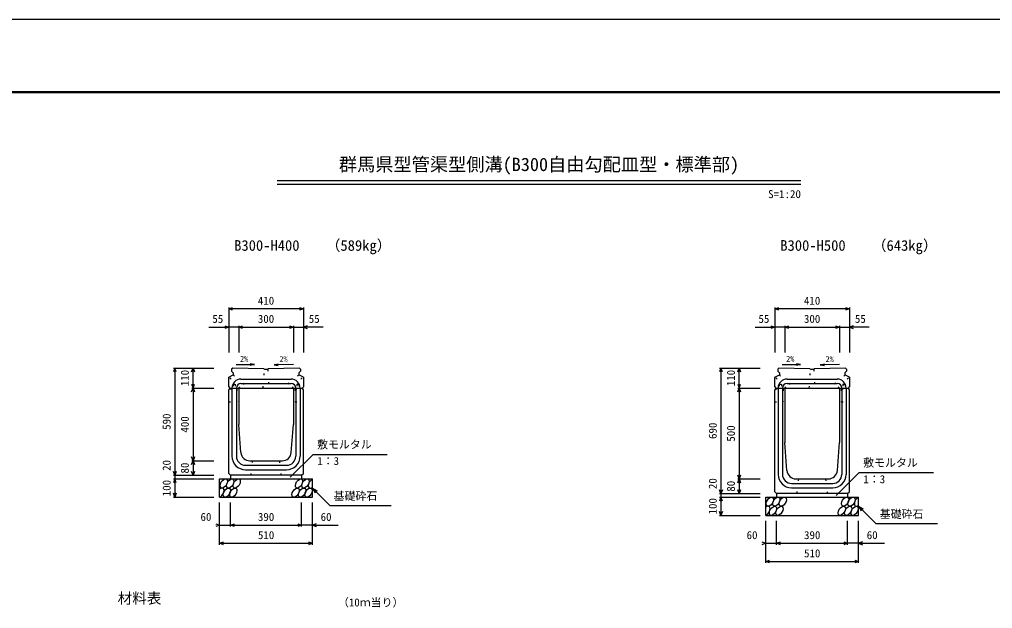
# Model space of a CAD drawing. Units: millimetres, scale not verified. Extents: x -12600 to 12600, y -5940 to 5940.
# Drawn here: x 1346 to 6691, y 2701 to 5940 of the extents above; entities that cross this region are included whole.
import ezdxf
from ezdxf.enums import TextEntityAlignment as Align

# ---------------------------------------------------------------- set-up
doc = ezdxf.new("R2010")
doc.units = ezdxf.units.MM
doc.header["$LTSCALE"] = 40
doc.linetypes.add('DOTTED', pattern=[1.75, 0.25, -1.5])
for name, color, linetype, lineweight in [('0-0_DIM', 7, 'Continuous', 25), ('0-1_Defpoints', 5, 'Continuous', 25), ('0-2_HATCH', 6, 'Continuous', 25), ('0-5_OUTLINE', 3, 'Continuous', 25), ('0-6_OUTLINE2', 4, 'DOTTED', 25), ('0-7_TXT', 7, 'Continuous', 25), ('0-8_WAKU', 3, 'Continuous', 25)]:
    doc.layers.add(name, color=color, linetype=linetype, lineweight=lineweight)
doc.styles.add('ＭＳ ゴシック', font='')
doc.styles.get('ＭＳ ゴシック').set_extended_font_data('MS Gothic')

msp = doc.modelspace()

# ---------------------------------------------------------------- linework, layer by layer
at = {"layer": '0-0_DIM'}
for p, q in [((2495, 4355.96), (2495, 4108.46)), ((2905, 4348.46), (2495, 4348.46)), ((2905, 4355.96), (2905, 4108.46)), ((5495, 4355.96), (5495, 4108.46)), ((5905, 4348.46), (5495, 4348.46)), ((5905, 4355.96), (5905, 4108.46)), ((2386.62, 4248.46), (2495, 4248.46)), ((2550, 4248.46), (2495, 4248.46)), ((2550, 4255.96), (2550, 4108.46)), ((2550, 4248.46), (2850, 4248.46)), ((2850, 4255.96), (2850, 4108.46)), ((2850, 4248.46), (2905, 4248.46)), ((3013.38, 4248.46), (2905, 4248.46)), ((5386.62, 4248.46), (5495, 4248.46)), ((5550, 4248.46), (5495, 4248.46)), ((5550, 4255.96), (5550, 4108.46)), ((5550, 4248.46), (5850, 4248.46)), ((5850, 4255.96), (5850, 4108.46)), ((5850, 4248.46), (5905, 4248.46)), ((6013.38, 4248.46), (5905, 4248.46)), ((2191.5, 4023.46), (2414, 4023.46)), ((2199, 4023.46), (2199, 3433.46)), ((2299, 3913.46), (2299, 4023.46)), ((5191.5, 4023.46), (5414, 4023.46)), ((5199, 4023.46), (5199, 3333.46)), ((5299, 3913.46), (5299, 4023.46)), ((2291.5, 3913.46), (2414, 3913.46)), ((2299, 3913.46), (2299, 3513.46)), ((5291.5, 3913.46), (5414, 3913.46)), ((5299, 3913.46), (5299, 3413.46)), ((2832.11, 3422.65), (2958.34, 3548.89)), ((2958.34, 3548.89), (3366.24, 3548.89)), ((2291.5, 3513.46), (2414, 3513.46)), ((2299, 3513.46), (2299, 3433.46)), ((2191.5, 3433.46), (2414, 3433.46)), ((2199, 3433.46), (2199, 3413.46)), ((5832.11, 3322.65), (5958.34, 3448.89)), ((5958.34, 3448.89), (6366.24, 3448.89)), ((2191.5, 3413.46), (2414, 3413.46)), ((2199, 3413.46), (2199, 3313.46)), ((5291.5, 3413.46), (5414, 3413.46)), ((5299, 3413.46), (5299, 3333.46)), ((2955, 3363.46), (3050.76, 3267.71)), ((2955, 3363.46), (2980.98, 3348.46)), ((2955, 3363.46), (2970, 3337.48)), ((5191.5, 3333.46), (5414, 3333.46)), ((5199, 3333.46), (5199, 3313.46)), ((2191.5, 3313.46), (2414, 3313.46)), ((2445, 3052.1), (2445, 3283.46)), ((2505, 3152.1), (2505, 3283.46)), ((2895, 3152.1), (2895, 3283.46)), ((2955, 3052.1), (2955, 3283.46)), ((3050.76, 3267.71), (3388.31, 3267.71)), ((5191.5, 3313.46), (5414, 3313.46)), ((5199, 3313.46), (5199, 3213.46)), ((5955, 3263.46), (6050.76, 3167.71)), ((5955, 3263.46), (5980.98, 3248.46)), ((5955, 3263.46), (5970, 3237.48)), ((5191.5, 3213.46), (5414, 3213.46)), ((2445, 3159.6), (2505, 3159.6)), ((2505, 3159.6), (2895, 3159.6)), ((2955, 3159.6), (2895, 3159.6)), ((2955, 3159.6), (3096.79, 3159.6)), ((5445, 2952.1), (5445, 3183.46)), ((5505, 3052.1), (5505, 3183.46)), ((5895, 3052.1), (5895, 3183.46)), ((5955, 2952.1), (5955, 3183.46)), ((6050.76, 3167.71), (6388.31, 3167.71)), ((2445, 3059.6), (2955, 3059.6)), ((5445, 3059.6), (5505, 3059.6)), ((5505, 3059.6), (5895, 3059.6)), ((5955, 3059.6), (5895, 3059.6)), ((5955, 3059.6), (6096.79, 3059.6)), ((5445, 2959.6), (5955, 2959.6))]:
    msp.add_line(p, q, dxfattribs=at)
for points in [[(2516.14, 4340.77), (2495, 4348.46), (2516.14, 4356.16)], [(2883.86, 4356.16), (2905, 4348.46), (2883.86, 4340.77)], [(5516.14, 4340.77), (5495, 4348.46), (5516.14, 4356.16)], [(5883.86, 4356.16), (5905, 4348.46), (5883.86, 4340.77)], [(2473.86, 4256.16), (2495, 4248.46), (2473.86, 4240.77)], [(2571.14, 4240.77), (2550, 4248.46), (2571.14, 4256.16)], [(2828.86, 4256.16), (2850, 4248.46), (2828.86, 4240.77)], [(2926.14, 4256.16), (2905, 4248.46), (2926.14, 4240.77)], [(5473.86, 4256.16), (5495, 4248.46), (5473.86, 4240.77)], [(5571.14, 4240.77), (5550, 4248.46), (5571.14, 4256.16)], [(5828.86, 4256.16), (5850, 4248.46), (5828.86, 4240.77)], [(5926.14, 4256.16), (5905, 4248.46), (5926.14, 4240.77)], [(2206.7, 4002.32), (2199, 4023.46), (2191.3, 4002.32)], [(2291.3, 4002.32), (2299, 4023.46), (2306.7, 4002.32)], [(5206.7, 4002.32), (5199, 4023.46), (5191.3, 4002.32)], [(5291.3, 4002.32), (5299, 4023.46), (5306.7, 4002.32)], [(2291.3, 3934.61), (2299, 3913.46), (2306.7, 3934.61)], [(2291.3, 3892.32), (2299, 3913.46), (2306.7, 3892.32)], [(5291.3, 3934.61), (5299, 3913.46), (5306.7, 3934.61)], [(5291.3, 3892.32), (5299, 3913.46), (5306.7, 3892.32)], [(2306.7, 3534.61), (2299, 3513.46), (2291.3, 3534.61)], [(2291.3, 3492.32), (2299, 3513.46), (2306.7, 3492.32)], [(2206.7, 3454.61), (2199, 3433.46), (2191.3, 3454.61)], [(2306.7, 3454.61), (2299, 3433.46), (2291.3, 3454.61)], [(5306.7, 3434.61), (5299, 3413.46), (5291.3, 3434.61)], [(2206.7, 3392.32), (2199, 3413.46), (2191.3, 3392.32)], [(5291.3, 3392.32), (5299, 3413.46), (5306.7, 3392.32)], [(2206.7, 3334.61), (2199, 3313.46), (2191.3, 3334.61)], [(5206.7, 3354.61), (5199, 3333.46), (5191.3, 3354.61)], [(5306.7, 3354.61), (5299, 3333.46), (5291.3, 3354.61)], [(5206.7, 3292.32), (5199, 3313.46), (5191.3, 3292.32)], [(5206.7, 3234.61), (5199, 3213.46), (5191.3, 3234.61)], [(2423.86, 3167.29), (2445, 3159.6), (2423.86, 3151.9)], [(2526.14, 3151.9), (2505, 3159.6), (2526.14, 3167.29)], [(2873.86, 3167.29), (2895, 3159.6), (2873.86, 3151.9)], [(2976.14, 3167.29), (2955, 3159.6), (2976.14, 3151.9)], [(2466.14, 3051.9), (2445, 3059.6), (2466.14, 3067.29)], [(2933.86, 3067.29), (2955, 3059.6), (2933.86, 3051.9)], [(5423.86, 3067.29), (5445, 3059.6), (5423.86, 3051.9)], [(5526.14, 3051.9), (5505, 3059.6), (5526.14, 3067.29)], [(5873.86, 3067.29), (5895, 3059.6), (5873.86, 3051.9)], [(5976.14, 3067.29), (5955, 3059.6), (5976.14, 3051.9)], [(5466.14, 2951.9), (5445, 2959.6), (5466.14, 2967.29)], [(5933.86, 2967.29), (5955, 2959.6), (5933.86, 2951.9)]]:
    msp.add_lwpolyline(points, dxfattribs=at)
at = {"layer": '0-1_Defpoints'}
msp.add_lwpolyline([(-4200, -5940), (12600, -5940), (12600, 5940), (-4200, 5940)], close=True, dxfattribs=at)
at = {"layer": '0-2_HATCH'}
for centre in [(2467.89, 3388.46), (2503.37, 3388.46), (2538.84, 3388.46), (2881.05, 3388.46), (2916.52, 3388.46), (2484.77, 3338.46), (2520.25, 3338.46), (2862.45, 3338.46), (2897.93, 3338.46), (2933.41, 3338.46), (5467.89, 3288.46), (5503.37, 3288.46), (5538.84, 3288.46), (5881.05, 3288.46), (5916.52, 3288.46), (5484.77, 3238.46), (5520.25, 3238.46), (5862.45, 3238.46), (5897.93, 3238.46), (5933.41, 3238.46)]:
    msp.add_ellipse(centre, major_axis=(14.54, 23.54), ratio=0.5792, dxfattribs=at)
for centre, start_param, end_param in [((2952, 3388.46), 0.6666252, 4.1103269), ((2449.3, 3338.46), 3.7419964, 7.318141), ((5449.3, 3238.46), 3.7419964, 7.318141), ((5952, 3288.46), 0.6666252, 4.1103269)]:
    msp.add_ellipse(centre, major_axis=(14.54, 23.54), ratio=0.5792, start_param=start_param, end_param=end_param, dxfattribs=at)
at = {"layer": '0-5_OUTLINE'}
for p, q in [((2516.79, 4023.04), (2511, 4017.31)), ((2511, 4017.31), (2511, 4006.46)), ((2688, 4019.7), (2516.79, 4023.04)), ((2688, 4019.7), (2691, 4016.46)), ((2691, 4016.46), (2709, 4016.46)), ((2709, 4016.46), (2712, 4019.7)), ((2883.21, 4023.04), (2712, 4019.7)), ((2883.21, 4023.04), (2889, 4017.31)), ((2889, 4017.31), (2889, 4006.46)), ((5516.79, 4023.04), (5511, 4017.31)), ((5511, 4017.31), (5511, 4006.46)), ((5688, 4019.7), (5516.79, 4023.04)), ((5688, 4019.7), (5691, 4016.46)), ((5691, 4016.46), (5709, 4016.46)), ((5709, 4016.46), (5712, 4019.7)), ((5883.21, 4023.04), (5712, 4019.7)), ((5883.21, 4023.04), (5889, 4017.31)), ((5889, 4017.31), (5889, 4006.46)), ((2495, 3973.46), (2520, 3986.46)), ((2495, 3919.46), (2495, 3973.46)), ((2511, 4006.46), (2520, 3996.46)), ((2520, 3996.46), (2520, 3986.46)), ((2889, 4006.46), (2880, 3996.46)), ((2880, 3996.46), (2880, 3986.46)), ((2905, 3973.46), (2880, 3986.46)), ((2905, 3973.46), (2905, 3919.46)), ((5495, 3973.46), (5520, 3986.46)), ((5495, 3919.46), (5495, 3973.46)), ((5511, 4006.46), (5520, 3996.46)), ((5520, 3996.46), (5520, 3986.46)), ((5889, 4006.46), (5880, 3996.46)), ((5880, 3996.46), (5880, 3986.46)), ((5905, 3973.46), (5880, 3986.46)), ((5905, 3973.46), (5905, 3919.46)), ((2495, 3919.46), (2501, 3913.46)), ((2500, 3913.46), (2495, 3903.46)), ((2495, 3443.46), (2495, 3903.46)), ((2500, 3913.46), (2900, 3913.46)), ((2550, 3913.46), (2550, 3713.46)), ((2850, 3913.46), (2850, 3713.46)), ((2899, 3913.46), (2905, 3919.46)), ((2905, 3903.46), (2900, 3913.46)), ((2905, 3443.46), (2905, 3903.46)), ((5495, 3919.46), (5501, 3913.46)), ((5500, 3913.46), (5495, 3903.46)), ((5495, 3343.46), (5495, 3903.46)), ((5500, 3913.46), (5900, 3913.46)), ((5550, 3913.46), (5550, 3613.46)), ((5850, 3913.46), (5850, 3613.46)), ((5899, 3913.46), (5905, 3919.46)), ((5905, 3903.46), (5900, 3913.46)), ((5905, 3343.46), (5905, 3903.46)), ((2561.53, 3559.72), (2550, 3713.46)), ((2838.47, 3559.72), (2850, 3713.46)), ((5561.53, 3459.72), (5550, 3613.46)), ((5838.47, 3459.72), (5850, 3613.46)), ((2611.39, 3513.46), (2788.61, 3513.46)), ((2505, 3433.46), (2495, 3443.46)), ((2895, 3433.46), (2505, 3433.46)), ((2505, 3433.46), (2505, 3413.46)), ((2895, 3433.46), (2905, 3443.46)), ((2895, 3433.46), (2895, 3413.46)), ((2445, 3413.46), (2955, 3413.46)), ((2445, 3313.46), (2445, 3413.46)), ((2955, 3313.46), (2955, 3413.46)), ((5611.39, 3413.46), (5788.61, 3413.46)), ((5505, 3333.46), (5495, 3343.46)), ((5895, 3333.46), (5505, 3333.46)), ((5505, 3333.46), (5505, 3313.46)), ((5895, 3333.46), (5905, 3343.46)), ((5895, 3333.46), (5895, 3313.46)), ((2445, 3313.46), (2955, 3313.46)), ((5445, 3313.46), (5955, 3313.46)), ((5445, 3213.46), (5445, 3313.46)), ((5955, 3213.46), (5955, 3313.46)), ((5445, 3213.46), (5955, 3213.46))]:
    msp.add_line(p, q, dxfattribs=at)
for centre, start, end in [((2611.39, 3563.46), 184.28915, 270), ((2788.61, 3563.46), 270, 355.71085), ((5611.39, 3463.46), 184.28915, 270), ((5788.61, 3463.46), 270, 355.71085)]:
    msp.add_arc(centre, 50, start, end, dxfattribs=at)
at = {"layer": '0-6_OUTLINE2'}
for p, q in [((2684.5, 3913.46), (2691, 4016.46)), ((2709, 4016.46), (2715.5, 3913.46)), ((5684.5, 3913.46), (5691, 4016.46)), ((5709, 4016.46), (5715.5, 3913.46)), ((2557.7, 3913.46), (2496.64, 3974.32)), ((2518.69, 3985.78), (2604.41, 3913.46)), ((2881.31, 3985.78), (2795.59, 3913.46)), ((2842.3, 3913.46), (2903.36, 3974.32)), ((5557.7, 3913.46), (5496.64, 3974.32)), ((5518.69, 3985.78), (5604.41, 3913.46)), ((5881.31, 3985.78), (5795.59, 3913.46)), ((5842.3, 3913.46), (5903.36, 3974.32)), ((2497.75, 3908.96), (2540, 3908.96)), ((2519, 3933.96), (2531, 3933.96)), ((2519, 3933.96), (2519, 3908.96)), ((2531, 3933.96), (2531, 3908.96)), ((2540, 3908.96), (2540, 3838.46)), ((2860, 3908.96), (2902.25, 3908.96)), ((2860, 3908.96), (2860, 3838.46)), ((2869, 3933.96), (2881, 3933.96)), ((2869, 3933.96), (2869, 3908.96)), ((2881, 3933.96), (2881, 3908.96)), ((5519, 3933.96), (5531, 3933.96)), ((5519, 3933.96), (5519, 3908.96)), ((5531, 3933.96), (5531, 3908.96)), ((5860, 3908.96), (5860, 3838.46)), ((5860, 3908.96), (5902.25, 3908.96)), ((5869, 3933.96), (5881, 3933.96)), ((5869, 3933.96), (5869, 3908.96)), ((5881, 3933.96), (5881, 3908.96)), ((2495, 3838.46), (2540, 3838.46)), ((2860, 3838.46), (2905, 3838.46)), ((5495, 3838.46), (5540, 3838.46)), ((5860, 3838.46), (5905, 3838.46)), ((2625, 3513.46), (2615, 3433.46)), ((2785, 3433.46), (2775, 3513.46)), ((5625, 3413.46), (5615, 3333.46)), ((5785, 3333.46), (5775, 3413.46))]:
    msp.add_line(p, q, dxfattribs=at)
at = {"layer": '0-6_OUTLINE2', "linetype": 'Continuous'}
for p, q in [((2562, 3962.46), (2838, 3962.46)), ((5562, 3962.46), (5838, 3962.46)), ((2513, 3913.46), (2513, 3538.46)), ((2537, 3913.46), (2537, 3538.46)), ((2562, 3938.46), (2838, 3938.46)), ((2863, 3913.46), (2863, 3538.46)), ((2887, 3913.46), (2887, 3538.46)), ((5513, 3913.46), (5513, 3438.46)), ((5537, 3913.46), (5537, 3438.46)), ((5562, 3938.46), (5838, 3938.46)), ((5863, 3913.46), (5863, 3438.46)), ((5887, 3913.46), (5887, 3438.46)), ((2587, 3488.46), (2813, 3488.46)), ((2587, 3464.46), (2813, 3464.46)), ((5587, 3388.46), (5813, 3388.46)), ((5587, 3364.46), (5813, 3364.46))]:
    msp.add_line(p, q, dxfattribs=at)
at = {"layer": '0-6_OUTLINE2'}
msp.add_lwpolyline([(5497.75, 3908.96), (5540, 3908.96), (5540, 3838.46)], dxfattribs=at)
at = {"layer": '0-6_OUTLINE2', "linetype": 'Continuous'}
for centre, radius, start, end in [((2562, 3913.46), 49, 90, 180), ((2838, 3913.46), 49, 0, 90), ((5562, 3913.46), 49, 90, 180), ((5838, 3913.46), 49, 0, 90), ((2562, 3913.46), 25, 90, 180), ((2838, 3913.46), 25, 0, 90), ((5562, 3913.46), 25, 90, 180), ((5838, 3913.46), 25, 0, 90), ((2587, 3538.46), 74, 180, 270), ((2587, 3538.46), 50, 180, 270), ((2813, 3538.46), 50, 270, 0), ((2813, 3538.46), 74, 270, 0), ((5587, 3438.46), 74, 180, 270), ((5587, 3438.46), 50, 180, 270), ((5813, 3438.46), 50, 270, 0), ((5813, 3438.46), 74, 270, 0)]:
    msp.add_arc(centre, radius, start, end, dxfattribs=at)
at = {"layer": '0-7_TXT'}
for p, q in [((2761.64, 5054.39), (5638.36, 5054.39)), ((2761.64, 5035.19), (5638.36, 5035.19)), ((2636.95, 4042.08), (2613.36, 4046.48)), ((2743.8, 4041.89), (2767.39, 4046.29)), ((2850.6, 4042.93), (2743.8, 4041.89)), ((2743.8, 4041.89), (2767.47, 4037.95)), ((5636.95, 4042.08), (5613.36, 4046.48)), ((5743.8, 4041.89), (5767.39, 4046.29)), ((5850.6, 4042.93), (5743.8, 4041.89)), ((5743.8, 4041.89), (5767.47, 4037.95))]:
    msp.add_line(p, q, dxfattribs=at)
for points in [[(2535.71, 4043.07), (2636.95, 4042.08), (2613.27, 4038.14)], [(5535.71, 4043.07), (5636.95, 4042.08), (5613.27, 4038.14)]]:
    msp.add_lwpolyline(points, dxfattribs=at)
at = {"layer": '0-8_WAKU', "lineweight": 50}
msp.add_lwpolyline([(-3800, -5540), (12200, -5540), (12200, 5540), (-3800, 5540)], close=True, dxfattribs=at)

# ---------------------------------------------------------------- texts
at = {"layer": '0-0_DIM', "style": 'ＭＳ ゴシック'}
for s, p in [('410', (2655, 4358.46)), ('410', (5655, 4358.46)), ('55', (2405.16, 4258.46)), ('300', (2655, 4258.46)), ('55', (2934.84, 4258.46)), ('55', (5405.16, 4258.46)), ('300', (5655, 4258.46)), ('55', (5934.84, 4258.46)), ('敷モルタル', (2980.38, 3567.62)), ('1：3', (2981.38, 3476.93)), ('敷モルタル', (5980.38, 3467.62)), ('1：3', (5981.38, 3376.93)), ('基礎砕石', (3071.32, 3284.88)), ('60', (2340, 3169.6)), ('390', (2655.53, 3169.6)), ('60', (3000, 3169.6)), ('基礎砕石', (6071.32, 3184.88)), ('510', (2655.53, 3069.6)), ('60', (5340, 3069.6)), ('390', (5655.53, 3069.6)), ('60', (6000, 3069.6)), ('510', (5655.53, 2969.6))]:
    msp.add_text(s, height=43.99, dxfattribs=at).set_placement(p, align=Align.BOTTOM_LEFT)
for s, p in [('110', (2289, 3923.46)), ('110', (5289, 3923.46)), ('590', (2189, 3683.46)), ('400', (2289, 3668.46)), ('690', (5189, 3633.46)), ('500', (5289, 3618.46)), ('20', (2189, 3457.78)), ('80', (2289, 3443.46)), ('100', (2189, 3318.46)), ('20', (5189, 3357.78)), ('80', (5289, 3343.46)), ('100', (5189, 3218.46))]:
    msp.add_text(s, height=43.99, rotation=90, dxfattribs=at).set_placement(p, align=Align.BOTTOM_LEFT)
at = {"layer": '0-7_TXT', "style": 'ＭＳ ゴシック'}
for s, height, p in [('群馬県型管渠型側溝(B300自由勾配皿型・標準部)', 73.31, (3100, 5084.39)), ('S', 43.99, (5458.36, 4944.39)), ('=', 43.99, (5488.36, 4944.39)), ('1', 43.99, (5518.36, 4944.39)), (':', 43.99, (5548.36, 4944.39)), ('2', 43.99, (5578.36, 4944.39)), ('0', 43.99, (5608.36, 4944.39)), ('B300-H400', 58.65, (2525, 4650.44)), ('（589kg）', 58.65, (3028.7, 4650.44)), ('B300-H500', 58.65, (5525, 4650.44)), ('（643kg）', 58.65, (6028.7, 4650.44)), ('2%', 32.99, (2557.56, 4047.59)), ('2%', 32.99, (2773.52, 4046.18)), ('2%', 32.99, (5557.56, 4047.59)), ('2%', 32.99, (5773.52, 4046.18)), ('材料表', 58.65, (1885, 2710.36)), ('（10ｍ当り）', 43.99, (3095, 2699.36))]:
    msp.add_text(s, height=height, dxfattribs=at).set_placement(p, align=Align.BOTTOM_LEFT)

doc.saveas('drawing.dxf')
